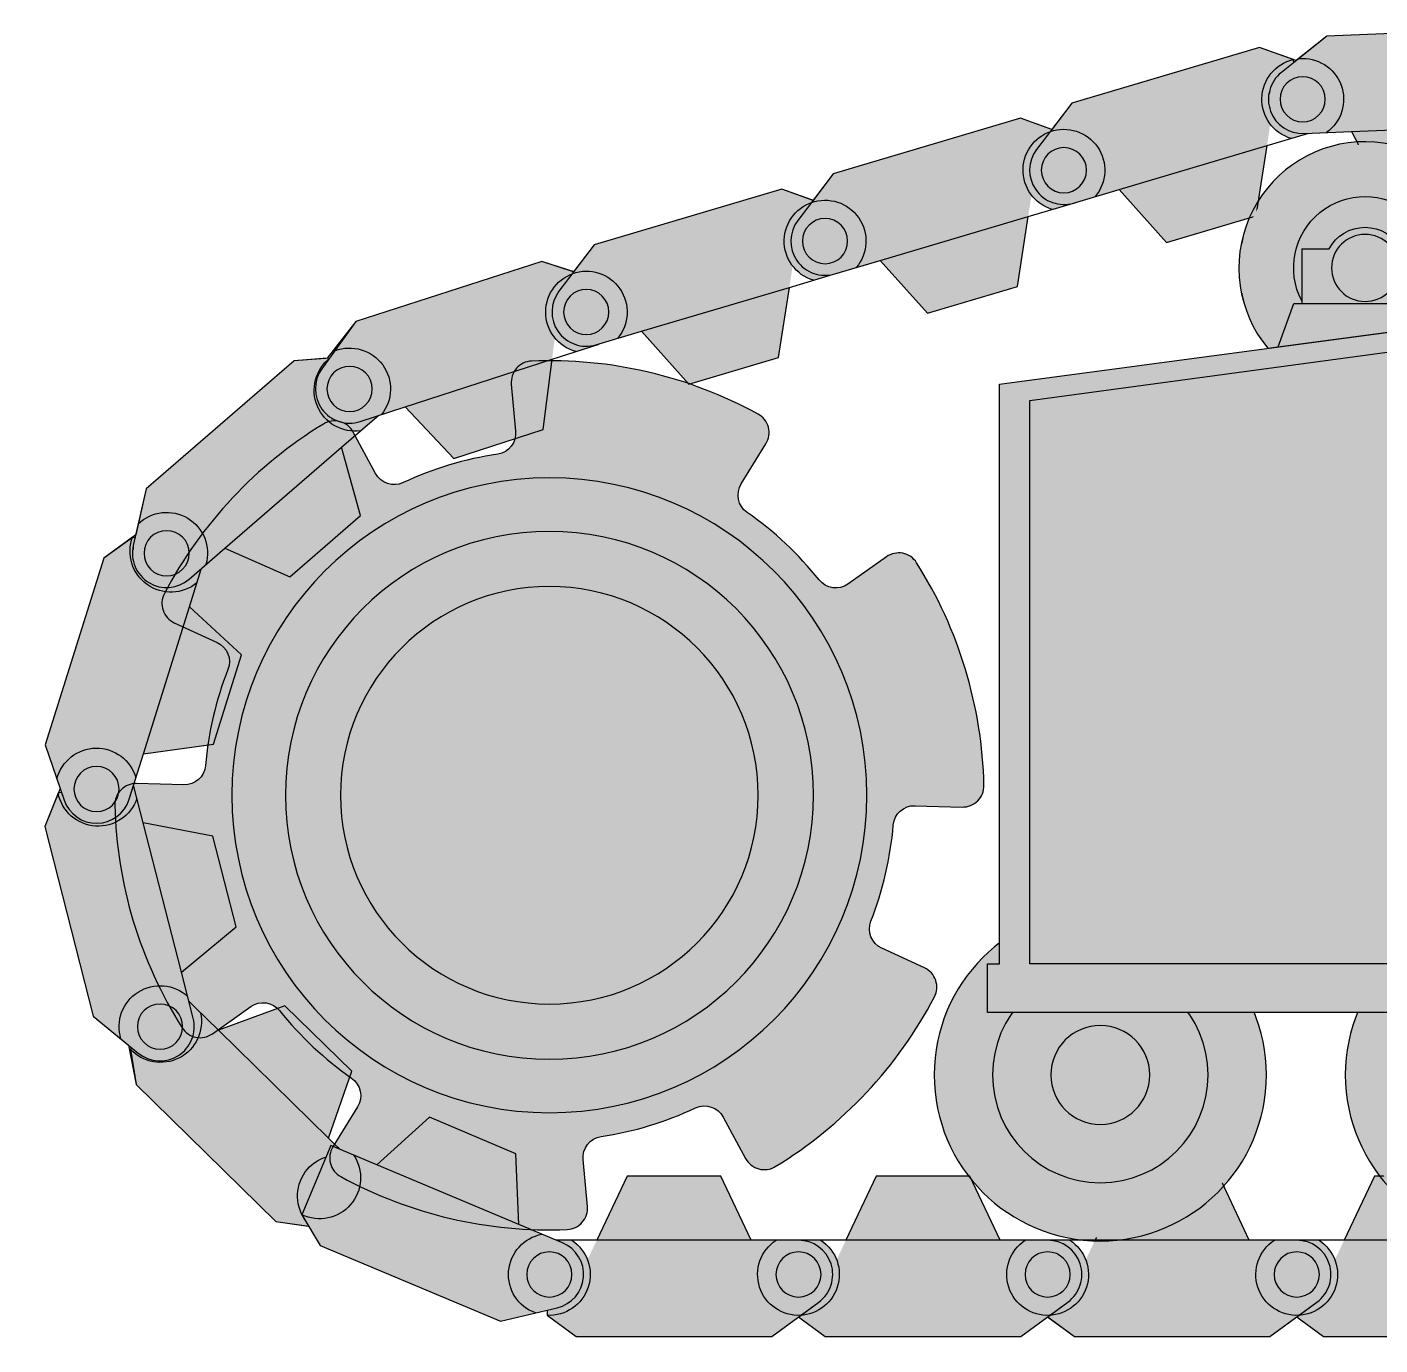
# Model space of a CAD drawing. Header units: millimetres. Extents: x -4144 to 24821, y -10508 to 12478.
# Drawn here: x -2204 to -674, y -530 to 962 of the extents above; entities that cross this region are included whole.
import ezdxf
from ezdxf.enums import TextEntityAlignment as Align

# ---------------------------------------------------------------- set-up
doc = ezdxf.new("R2010")
doc.units = ezdxf.units.MM
doc.set_wipeout_variables(frame=1)
doc.layers.add('Техника. Кран LR 1280', color=250, linetype='Continuous')
doc.layers.add('Техника. Кран LR 1280 Штрих', color=31, linetype='Continuous')
doc.styles.get("Standard").update_dxf_attribs({"font": 'arial.ttf'})

# ---------------------------------------------------------------- blocks, each defined once
blk = doc.blocks.new('BLOCK-20181117.15184104')
at = {"color": 0, "linetype": 'ByBlock', "lineweight": -2}
blk.add_wipeout([(251.64393808422437, -70.24174734763704), (30.35606191578013, -70.24174734763704), (-22.88762017563795, -31.266707726249365), (-22.88762017563795, -31.266707726249365), (-36.883996984470286, -11.8752236102045), (-36.83062430946947, 12.039737634907397), (-22.747832721461634, 31.368555526500643), (2.2453150450019166e-12, 38.74855054505849), (2.2453150450019166e-12, 38.74855054505849), (53.717670515006375, 38.74855054505849), (87.95309152282559, 111.33631027682816), (194.04690847717887, 111.33631027682816), (228.28232948499812, 38.74855054505849), (284.43911724191366, 38.74855054505849), (284.43911724191366, -46.23526701318491)], dxfattribs=at)
at = {"layer": 'Техника. Кран LR 1280 Штрих', "lineweight": -2}
h = blk.add_hatch(color=252, dxfattribs=at)
h.dxf.hatch_style = 1
h.paths.add_polyline_path([(25.34164634267654, 38.74855054505861), (0, 38.74855054505861), (-22.74783272146306, 31.36855552650195), (-36.83062430947029, 12.03973763490831), (-36.88399698447029, -11.87522361020456), (-22.88762017564295, -31.26670772624857), (-2.439117241912754, -46.23526701318406, 0.7661839499770542)])
h.paths.add_polyline_path([(-25.57162943335425, 0, -1), (25.57162943335425, 0, -1)], flags=16)
h.paths.add_polyline_path([(284.4391172419128, 38.74855054505861), (256.6583536573235, 38.74855054505861, 0.7661839499770546), (284.4391172419128, -46.23526701318406)])
h.paths.add_polyline_path([(194.0469084771757, 111.336310276829), (87.95309152282425, 111.336310276829), (53.71767051500501, 38.74855054505861), (228.282329484995, 38.74855054505861)])
h = blk.add_hatch(color=256, dxfattribs=at)
h.dxf.hatch_style = 1
h.set_gradient(color1=(91, 91, 91), color2=(214, 214, 214), rotation=90.00000000000003, tint=1)
h.paths.add_polyline_path([(53.71767051500501, 38.74855054505861), (25.34164634267594, 38.74855054505861, -0.7661839499770527), (-2.43911724191247, -46.23526701318407), (30.35606191577972, -70.24174734763619), (251.6439380842203, -70.24174734763619), (284.4391172419128, -46.23526701318407, -0.5426867853487354), (238.7561452116305, 16.54140960567262), (228.282329484995, 38.74855054505861)])
h = blk.add_hatch(color=256, dxfattribs=at)
h.dxf.hatch_style = 1
h.set_gradient(color1=(91, 91, 91), color2=(214, 214, 214), rotation=270, tint=1, name='SPHERICAL')
h.paths.add_polyline_path([(25.57162943335754, 0, 1), (-25.57162943335754, 0, 1)])
at = {"color": 0, "linetype": 'ByBlock', "lineweight": -2, "ltscale": 20, "transparency": 16777216}
blk.add_line((53.71767051500501, 38.74855054505861), (228.282329484995, 38.74855054505861), dxfattribs=at)
at = {"color": 0, "linetype": 'ByBlock', "lineweight": -2}
blk.add_lwpolyline([(284.4391172419128, -46.23526701318406), (251.6439380842203, -70.24174734763619), (30.35606191577972, -70.24174734763619), (-22.88762017564295, -31.26670772624857, -0.7251794779725914), (0, 38.74855054505861), (53.71767051500501, 38.74855054505861), (87.95309152282425, 111.336310276829), (194.0469084771757, 111.336310276829), (228.282329484995, 38.74855054505861), (284.4391172419128, 38.74855054505861)], format="xyb", close=True, dxfattribs=at)
at = {"color": 0, "linetype": 'ByBlock', "lineweight": -2, "ltscale": 20, "transparency": 16777216}
blk.add_circle((0, 0), 25.57162943335754, dxfattribs=at)
at = {"color": 0, "linetype": 'ByBlock', "lineweight": -2}
for centre, start, end in [((0, 0), 266.9801905621776, 56.81521624378775), ((282, 0), 123.1847837562123, 273.0198094378225)]:
    blk.add_arc(centre, 46.29955948710767, start, end, dxfattribs=at)
blk = doc.blocks.new('BLOCK-20181117.17503195')
at = {"layer": 'Техника. Кран LR 1280 Штрих', "lineweight": -2}
h = blk.add_hatch(color=256, dxfattribs=at)
h.dxf.hatch_style = 1
edge = h.paths.add_edge_path()
edge.add_arc((5.282441151166495e-12, 2.085016603814438e-10), 491.8831986044326, 74.06623558527963, 105.09929660582361, ccw=False)
edge.add_arc((128.4427316183509, 449.8952983198495), 24.01215359769024, -18.87560011004149, 74.06623558527963, ccw=False)
edge.add_line((151.1635888184862, 442.1270186846839), (133.9194695095805, 391.6909902767806))
edge.add_arc((156.6403267097405, 383.9227106415992), 24.01215359771871, 161.1243998899418, 247.8045582847153)
edge.add_arc((2.091837814077735e-11, -8.01492205937393e-12), 390.635696629588, 51.360973906392985, 67.80455828471969, ccw=False)
edge.add_arc((258.9109989067476, 323.8795059018809), 24.01215359772321, 231.3609739063899, 318.0411323011492)
edge.add_line((276.7670365980453, 307.8250536107684), (312.4049002883896, 347.4620979492036))
edge.add_arc((330.2609379796841, 331.4076456580939), 24.01215359771888, 45.09929660582378, 138.0411323011492, ccw=False)
edge.add_arc((1.836042429204099e-10, 9.978862181014847e-11), 491.8831986044323, 14.066235585279514, 45.099296605823724, ccw=False)
edge.add_arc((453.8421231973437, 113.7129806469665), 24.01215359769023, -78.87560011004098, 14.0662355852794, ccw=False)
edge.add_line((458.4750242896569, 90.15200129830805), (406.1740827679657, 79.8678324817584))
edge.add_arc((410.8069838602844, 56.30685313307204), 24.01215359771866, 101.1243998899591, 187.8045582847037)
edge.add_arc((-6.407390173990279e-10, 8.026468378830032e-12), 390.6356966302294, -8.639026093597693, 7.804558284703319, ccw=False)
edge.add_arc((409.9433793295548, -62.28374942150714), 24.01215359772321, 171.3609739064021, 258.0411323011493)
edge.add_line((404.9678346472549, -85.77475781865962), (457.1134538204424, -96.81953094188725))
edge.add_arc((452.1379091381434, -120.3105393390354), 24.01215359771881, -14.900703394176219, 78.04113230114928, ccw=False)
edge.add_arc((1.783178049663547e-10, -1.086846168618649e-10), 491.8831986044324, 314.0662355852796, 345.0992966058238, ccw=False)
edge.add_arc((325.3993915789935, -336.1823176728825), 24.01215359769027, 221.1243998899588, 314.06623558528, ccw=False)
edge.add_line((307.3114354711713, -351.9750173863756), (272.2546132583861, -311.8231577950218))
edge.add_arc((254.1666571505379, -327.6158575085284), 24.01215359771876, 41.12439988994225, 127.8045582847159)
edge.add_arc((-1.682565198279917e-11, -1.398348103975877e-11), 390.6356966295878, 291.36097390639316, 307.80455828471975, ccw=False)
edge.add_arc((151.032380422808, -386.1632553233885), 24.01215359772326, 111.3609739063898, 198.041132301149)
edge.add_line((128.2007980492103, -393.5998114294283), (144.7085535320532, -444.2816288910914))
edge.add_arc((121.8769711584598, -451.71818499713), 24.01215359771886, -74.90070339417628, 18.04113230114922, ccw=False)
edge.add_arc((-4.850786439192234e-12, -2.087858774757478e-10), 491.8831986044322, 254.0662355852796, 285.0992966058237, ccw=False)
edge.add_arc((-128.4427316183495, -449.8952983198495), 24.01215359769031, 161.1243998899588, 254.0662355852794, ccw=False)
edge.add_line((-151.1635888184849, -442.1270186846841), (-133.9194695095794, -391.6909902767808))
edge.add_arc((-156.6403267097393, -383.9227106415993), 24.01215359771871, 341.1243998899414, 427.8045582847155)
edge.add_arc((-2.106048668792937e-11, 8.981260180007666e-12), 390.6356966295884, 231.3609739063933, 247.80455828471992, ccw=False)
edge.add_arc((-258.9109989067467, -323.8795059018813), 24.0121535977232, 51.36097390638979, 138.0411323011491)
edge.add_line((-276.7670365980443, -307.8250536107687), (-312.4049002883887, -347.462097949204))
edge.add_arc((-330.2609379796831, -331.4076456580944), 24.01215359771884, 225.0992966058236, 318.0411323011493, ccw=False)
edge.add_arc((-1.82978965312941e-10, -9.958966984413564e-11), 491.8831986044325, 194.0662355852797, 225.0992966058238, ccw=False)
edge.add_arc((-453.8421231973429, -113.7129806469672), 24.0121535976903, 101.12439988995851, 194.0662355852795, ccw=False)
edge.add_line((-458.4750242896559, -90.15200129830862), (-406.1740827679653, -79.86783248175902))
edge.add_arc((-410.806983860277, -56.30685313307121), 24.01215359771874, 281.124399889942, 367.8045582847157)
edge.add_arc((-2.899014361901209e-12, 2.19877449580963e-11), 390.6356966295883, 171.3609739063932, 187.8045582847198, ccw=False)
edge.add_arc((-409.9433793295544, 62.28374942150718), 24.01215359772313, 351.3609739063899, 438.0411323011491)
edge.add_line((-404.9678346472544, 85.77475781865957), (-457.1134538204417, 96.81953094188736))
edge.add_arc((-452.1379091381427, 120.3105393390356), 24.01215359771881, 165.0992966058237, 258.04113230114933, ccw=False)
edge.add_arc((-1.776925273588859e-10, 1.090540990844602e-10), 491.8831986044323, 134.0662355852797, 165.0992966058238, ccw=False)
edge.add_arc((-325.3993915789931, 336.1823176728824), 24.01215359769035, 41.12439988995891, 134.0662355852797, ccw=False)
edge.add_line((-307.3114354711709, 351.9750173863756), (-272.2546132583857, 311.8231577950218))
edge.add_arc((-254.1666571505374, 327.6158575085283), 24.01215359771867, 221.1243998899421, 307.8045582847155)
edge.add_arc((1.77351466845721e-11, 1.330136001342908e-11), 390.6356966295886, 111.3609739063931, 127.8045582847198, ccw=False)
edge.add_arc((-151.0323804228068, 386.1632553233887), 24.01215359772326, 291.3609739063898, 378.0411323011489)
edge.add_line((-128.2007980492092, 393.5998114294285), (-144.7085535320521, 444.2816288910917))
edge.add_arc((-121.8769711584587, 451.7181849971303), 24.01215359771883, 105.09929660582361, 198.0411323011494, ccw=False)
at = {"color": 0, "linetype": 'ByBlock', "lineweight": -2}
blk.add_lwpolyline([(-128.1319608243393, 474.9013388956008, -0.1362409577314694), (135.0346903066304, 472.9848977328121, -0.4293333032431053), (151.1635888184862, 442.1270186846839), (133.9194695095805, 391.6909902767806, 0.3973427413978914), (147.5693244544789, 361.6898422147526, -0.07187204376334047), (243.9175275298178, 305.1237244873453, 0.3973427413978194), (276.7670365980453, 307.8250536107684), (312.4049002883896, 347.4620979492036, -0.4293333032431277), (347.2106433626634, 348.4162025583911, -0.1362409577314696), (477.1342821963153, 119.5489766687002, -0.4293333032431027), (458.4750242896569, 90.15200129830805), (406.1740827679657, 79.8678324817584, 0.3973427413977455), (387.0172538760069, 53.04613731049608, -0.07187204376322832), (386.2036604682733, -58.67691302544392, 0.3973427413977588), (404.9678346472549, -85.77475781865962), (457.1134538204424, -96.81953094188725, -0.4293333032431286), (475.3426041870034, -126.4851363372088, -0.1362409577314695), (342.0995918896858, -353.4359210641113, -0.4293333032431063), (307.3114354711713, -351.9750173863756), (272.2546132583861, -311.8231577950218, 0.3973427413978919), (239.4479294215223, -308.6437049042627, -0.0718720437633404), (142.2861329384571, -363.8006375127845, 0.3973427413978193), (128.2007980492103, -393.5998114294283), (144.7085535320532, -444.2816288910914, -0.4293333032431288), (128.1319608243405, -474.9013388956005, -0.1362409577314694), (-135.034690306629, -472.9848977328122, -0.4293333032431036), (-151.1635888184849, -442.1270186846841), (-133.9194695095794, -391.6909902767808, 0.3973427413978943), (-147.5693244544777, -361.6898422147526, -0.07187204376334039), (-243.9175275298169, -305.1237244873457, 0.3973427413978193), (-276.7670365980443, -307.8250536107687), (-312.4049002883887, -347.462097949204, -0.4293333032431296), (-347.2106433626625, -348.4162025583914, -0.1362409577314694), (-477.1342821963146, -119.5489766687009, -0.4293333032431056), (-458.4750242896559, -90.15200129830862), (-406.1740827679653, -79.86783248175902, 0.3973427413978916), (-387.017253876, -53.04613731049028, -0.07187204376334047), (-386.2036604682737, 58.67691302543892, 0.3973427413978194), (-404.9678346472544, 85.77475781865957), (-457.1134538204417, 96.81953094188736, -0.4293333032431295), (-475.3426041870027, 126.485136337209, -0.1362409577314694), (-342.0995918896854, 353.4359210641114, -0.4293333032431046), (-307.3114354711709, 351.9750173863756), (-272.2546132583857, 311.8231577950218, 0.3973427413978916), (-239.4479294215221, 308.6437049042625, -0.07187204376334091), (-142.2861329384559, 363.8006375127848, 0.3973427413978189), (-128.2007980492092, 393.5998114294285), (-144.7085535320521, 444.2816288910917, -0.4293333032431303)], format="xyb", close=True, dxfattribs=at)
at = {"color": 0, "linetype": 'ByBlock', "lineweight": -2, "ltscale": 20, "transparency": 16777216}
for radius in [359.2511681759599, 298.7433683511783, 236.300761015366]:
    blk.add_circle((0, 0), radius, dxfattribs=at)
blk = doc.blocks.new('BLOCK-20181117.118010893')
at = {"color": 0, "linetype": 'ByBlock', "lineweight": -2}
blk.add_wipeout([(172.11237614303275, 134.07480107783954), (127.2897428600246, 196.85281550919018), (61.024731785132815, 236.33820340915082), (-15.520097004719062, 245.87952071328453), (-89.45051417062868, 223.86950099406414), (-148.31269665062138, 174.01580480152546), (-182.19111530596106, 104.71645199228618), (-185.3788385687348, 27.6451475348822), (-157.33888392204386, -44.21519266593657), (-102.79467437934183, -98.75945685317913), (-30.934362270077635, -126.79948349234309), (46.136945380872994, -123.61183744260495), (115.43633213079661, -89.73348821407251), (165.29008729373675, -30.8713556794836), (187.30018107931696, 43.05903943589408), (187.94211094893427, 58.57932408523595)], dxfattribs=at)
at = {"layer": 'Техника. Кран LR 1280 Штрих', "lineweight": -2}
h = blk.add_hatch(color=253, dxfattribs=at)
h.dxf.hatch_style = 1
edge = h.paths.add_edge_path()
edge.add_arc((0, 58.57932408523601), 187.9421109489342, 0, 360)
at = {"color": 0, "linetype": 'ByBlock', "lineweight": -2}
for radius in [187.9421109489342, 122.0056045605368]:
    blk.add_circle((0, 58.57932408523601), radius, dxfattribs=at)
at = {"color": 0, "linetype": 'ByBlock', "lineweight": -2, "ltscale": 20, "transparency": 16777216}
blk.add_circle((0, 58.57932408523601), 55.98202072256883, dxfattribs=at)
blk = doc.blocks.new('BLOCK-20181117.118334618')
at = {"color": 0, "linetype": 'ByBlock', "lineweight": -2}
blk.add_wipeout([(3113.6554292434334, -445.7799637397102), (3099.852386319091, -438.97564680517826), (-3826.942253038023, -438.97564680517826), (-3826.942253038023, -384.15229321834295), (-3813.3336191689546, -384.15229321834295), (-3813.3336191689546, 272.1429414442655), (-2513.514675617402, 445.779963739712), (1721.4921844374746, 445.779963739712), (1728.296501372011, 438.78123774990763), (3826.942253038025, -10.30367992943502), (3823.4428900431208, -30.911039788311427), (3823.4428900431208, -445.7799637397102)], dxfattribs=at)
at = {"layer": 'Техника. Кран LR 1280 Штрих', "lineweight": -2}
h = blk.add_hatch(color=256, dxfattribs=at)
h.dxf.hatch_style = 1
h.paths.add_polyline_path([(3823.442890043123, -445.7799637397111), (3113.655429243438, -445.7799637397111), (3099.852386319093, -438.9756468051783), (-3826.942253038025, -438.9756468051783), (-3826.942253038025, -384.1522932183434), (-3813.333619168952, -384.1522932183434), (-3813.333619168952, 272.1429414442682), (-2513.5146756174, 445.7799637397111), (1721.492184437477, 445.7799637397111), (1728.29650137201, 438.7812377499067), (3826.942253038025, -10.30367992943502), (3823.442890043123, -30.91103978831234)])
at = {"color": 0, "linetype": 'ByBlock', "lineweight": -2, "ltscale": 20, "transparency": 16777216}
for points in [[(3823.442890043123, -445.7799637397111), (3113.655429243438, -445.7799637397111), (3099.852386319093, -438.9756468051783), (-3826.942253038025, -438.9756468051783), (-3826.942253038025, -384.1522932183434), (-3813.333619168952, -384.1522932183434), (-3813.333619168952, 272.1429414442682), (-2513.5146756174, 445.7799637397111), (1721.492184437477, 445.7799637397111), (1728.29650137201, 438.7812377499067), (3826.942253038025, -10.30367992943502), (3823.442890043123, -30.91103978831234), (3823.442890043123, -445.7799637397111)], [(3823.442890043123, -384.1522932183434), (-3778.92321638573, -384.1522932183434), (-3778.92321638573, 253.7038171305394), (-2510.209721677769, 425.1726038808338), (1724.693436472182, 425.1726038808338), (3823.442890043123, -30.91103978831234)]]:
    blk.add_lwpolyline(points, dxfattribs=at)
blk = doc.blocks.new('BLOCK-20181117.11843043')
at = {"color": 0, "linetype": 'ByBlock', "lineweight": -2, "ltscale": 20, "transparency": 16777216, "rotation": 44.44616780143793}
blk.add_blockref('BLOCK-20181117.15184104', (4163.626756128513, 159.0935863029008), dxfattribs=at)
at = {"color": 0, "linetype": 'ByBlock', "lineweight": -2, "ltscale": 20, "transparency": 16777216, "rotation": 75.6401916457893}
blk.add_blockref('BLOCK-20181117.15184104', (4365.475063554521, 350.7739639839192), dxfattribs=at)
at = {"color": 0, "linetype": 'ByBlock', "lineweight": -2, "ltscale": 20, "transparency": 16777216, "rotation": 107.3834806715298}
blk.add_blockref('BLOCK-20181117.15184104', (4437.353691993689, 619.6932254219646), dxfattribs=at)
at = {"color": 0, "linetype": 'ByBlock', "lineweight": -2, "ltscale": 20, "transparency": 16777216, "rotation": 139.1443766037851}
blk.add_blockref('BLOCK-20181117.15184104', (4358.058305764796, 886.5196636200762), dxfattribs=at)
at = {"color": 0, "linetype": 'ByBlock', "lineweight": -2, "ltscale": 20, "transparency": 16777216, "rotation": 162.0382530618371}
blk.add_blockref('BLOCK-20181117.15184104', (4150.981198572961, 1072.538958521821), dxfattribs=at)
at = {"color": 0, "linetype": 'ByBlock', "lineweight": -2, "ltscale": 20, "transparency": 16777216}
blk.add_point((4170.844394774678, 1038.582301978016), dxfattribs=at)
at = {"color": 0, "linetype": 'ByBlock', "lineweight": -2, "ltscale": 20, "transparency": 16777216, "rotation": 163.4594777472612}
blk.add_blockref('BLOCK-20181117.15184104', (3883.193796780477, 1159.609271092584), dxfattribs=at)
blk.add_blockref('BLOCK-20181117.15184104', (3612.959206065651, 1239.864339351178), dxfattribs=at)
blk.add_blockref('BLOCK-20181117.15184104', (3342.724615350824, 1320.119407609773), dxfattribs=at)
at = {"color": 0, "linetype": 'ByBlock', "lineweight": -2, "ltscale": 20, "transparency": 16777216, "rotation": 177.6649686787708}
blk.add_blockref('BLOCK-20181117.15184104', (3072.490024636005, 1400.374475868367), dxfattribs=at)
at = {"color": 0, "linetype": 'ByBlock', "lineweight": -2}
blk.add_lwpolyline([(2823.916872480098, 1480.810554043908), (3045.021006973759, 1471.794687532536), (3079.677171219424, 1444.188776119128), (3121.491410717732, 1459.095822201448), (3333.622090556448, 1396.096625299362), (3356.3582894258, 1366.202295754265), (3391.726001432558, 1378.840753942854), (3603.856681271267, 1315.841557040768), (3626.592880140619, 1285.94722749567), (3661.960592147385, 1298.585685684259), (3874.091271986093, 1235.586488782174), (3897.592717929227, 1205.20239555547), (3933.263015226796, 1216.959757873671), (4143.765899421523, 1148.718568809869), (4176.239458175412, 1107.307381371289), (4213.673812426416, 1104.261925775139), (4381.047188084558, 959.5053119022687), (4393.046978037441, 907.2781466883043), (4429.204687056976, 880.8295276924964), (4495.317904641539, 669.6486417208789), (4478.521213957698, 620.3682180177748), (4495.932584821632, 577.1352013675005), (4441.050892868814, 362.7609397885089), (4401.179685626914, 329.9688530986487), (4392.463544377009, 285.1582482391423), (4234.484210368326, 130.2038866828598), (4197.14753112624, 124.7959315299249), (4184.096684660683, 103.060986406861), (3980.11826592077, 17.2639653192582), (3928.064541543703, 29.65731632073403), (3894.646733556598, 0), (3673.35885738815, 0), (3643.052795472366, 22.18441545623682), (3612.746733556589, 0), (3391.458857388141, 0), (3361.152795472364, 22.18441545623682), (3330.84673355658, 0), (3109.55885738814, 0), (3079.252795472363, 22.18441545623136), (3048.946733556586, 0), (2827.658857388145, 0)], dxfattribs=at)
at = {"color": 0, "linetype": 'ByBlock', "lineweight": -2, "ltscale": 20, "transparency": 16777216}
blk.add_blockref('BLOCK-20181117.15184104', (2797.302795472366, 70.24174734763619), dxfattribs=at)
at = {"color": 0, "linetype": 'ByBlock', "lineweight": -2}
blk.add_wipeout([(-3151.050628911585, 1109.789873661648), (-3185.342637461434, 1167.490232446802), (-3189.482496932913, 1234.4837755526482), (-3162.5554362353137, 1295.9671607595988), (-3110.511439143109, 1338.3546072618942), (-3044.8504960093064, 1352.2799008350312), (-2980.0814888336968, 1334.6660152953705), (-2930.516211469735, 1289.4050328253447), (-2926.034539647336, 1282.3221285770346), (-2074.6362333398656, 1282.3221285770346), (-2074.6362333398656, 1299.6245344962817), (-1988.90183996472, 1350.9485250882071), (1985.4024769698183, 1350.9485250882071), (2077.9411872795017, 1299.6245344962817), (2077.9411872795017, 1282.3221285770346), (2879.0320015512525, 1282.322128577036), (2879.0320015512525, 1282.322128577036), (2925.8562305475584, 1330.4133422570821), (2989.4801700093617, 1351.7971581391757), (3055.845047918538, 1341.748464969488), (3110.2864361301486, 1302.4876893287642), (3140.774600684119, 1242.6901552955915), (3140.572672434326, 1175.5691267032025), (3111.8995252003274, 1118.5218360031295), (2115.6565440023514, 1251.605497843987), (-2119.350316052525, 1251.605497843987), (-2126.1546329870625, 1244.6067718541826), (-3184.346790500664, 1018.1663935441852)], dxfattribs=at)
at = {"layer": 'Техника. Кран LR 1280 Штрих', "lineweight": -2}
h = blk.add_hatch(color=253, dxfattribs=at)
h.dxf.hatch_style = 1
edge = h.paths.add_edge_path()
edge.add_arc((-3048.887013518424, 1209.547177097791), 142.7897891974528, 30.641515138044497, 224.3172327366023, ccw=False)
edge.add_line((-2926.034539647335, 1282.322128577034), (-2074.636233339865, 1282.322128577034))
edge.add_line((-2074.636233339865, 1282.322128577034), (-2074.636233339865, 1299.624534496281))
edge.add_line((-2074.636233339865, 1299.624534496281), (-1988.901839964718, 1350.948525088206))
edge.add_line((-1988.901839964718, 1350.948525088206), (1985.402476969815, 1350.948525088206))
edge.add_line((1985.402476969815, 1350.948525088206), (2077.941187279503, 1299.624534496281))
edge.add_line((2077.941187279503, 1299.624534496281), (2077.941187279503, 1282.322128577034))
edge.add_line((2077.941187279503, 1282.322128577034), (2879.032001551248, 1282.322128577034))
edge.add_arc((3001.884475422339, 1209.547177097791), 142.789789197454, -39.604012106766675, 149.3584848619559, ccw=False)
edge.add_line((3111.89952520033, 1118.521836003129), (2115.656544002348, 1251.605497843986))
edge.add_line((2115.656544002348, 1251.605497843986), (-2119.350316052529, 1251.605497843986))
edge.add_line((-2119.350316052529, 1251.605497843986), (-2126.154632987062, 1244.606771854182))
edge.add_line((-2126.154632987062, 1244.606771854182), (-3184.346790500662, 1018.166393544185))
edge.add_line((-3184.346790500662, 1018.166393544185), (-3151.050628911587, 1109.789873661647))
at = {"color": 0, "linetype": 'ByBlock', "lineweight": -2, "ltscale": 20, "transparency": 16777216}
for p, q in [((3073.554412609519, 1230.998137985109), (3073.554412609519, 1169.17605840847)), ((3082.467028832769, 1169.17605840847), (2921.301922011909, 1169.17605840847)), ((3100.312376521433, 1120.069711577245), (3082.467028832769, 1169.17605840847))]:
    blk.add_line(p, q, dxfattribs=at)
at = {"color": 0, "linetype": 'ByBlock', "lineweight": -2}
blk.add_lwpolyline([(-3151.050628911587, 1109.789873661647, -1.12707689131897), (-2926.034539647335, 1282.322128577034), (-2074.636233339865, 1282.322128577034), (-2074.636233339865, 1299.624534496281), (-1988.901839964718, 1350.948525088206), (1985.402476969815, 1350.948525088206), (2077.941187279503, 1299.624534496281), (2077.941187279503, 1282.322128577034), (2879.032001551248, 1282.322128577034, -1.081438828539655), (3111.89952520033, 1118.521836003129), (2115.656544002348, 1251.605497843986), (-2119.350316052529, 1251.605497843986), (-2126.154632987062, 1244.606771854182), (-3184.346790500662, 1018.166393544185)], format="xyb", close=True, dxfattribs=at)
at = {"color": 0, "linetype": 'ByBlock', "lineweight": -2, "ltscale": 20, "transparency": 16777216}
blk.add_lwpolyline([(3073.554412609519, 1230.998137985109), (3042.509499597247, 1230.998137985109)], dxfattribs=at)
blk.add_circle((3001.884475422339, 1209.547177097791), 37.92529518356415, dxfattribs=at)
for radius, start, end in [(80.83547692137282, 332.4509095904758, 207.5490904095242), (45.94057370343705, 27.83509960488084, 152.1649003951192)]:
    blk.add_arc((3001.884475422339, 1209.547177097791), radius, start, end, dxfattribs=at)
at = {"color": 0, "linetype": 'ByBlock', "lineweight": -2}
blk.add_blockref('BLOCK-20181117.118010893', (2836.296487264553, 237.4871004353827), dxfattribs=at)
at = {"color": 0, "linetype": 'ByBlock', "lineweight": -2, "ltscale": 20, "transparency": 16777216}
blk.add_blockref('BLOCK-20181117.15184104', (3079.20279547236, 70.24174734763619), dxfattribs=at)
blk.add_blockref('BLOCK-20181117.15184104', (3361.102795472361, 70.24174734763619), dxfattribs=at)
blk.add_blockref('BLOCK-20181117.15184104', (3643.00279547237, 70.24174734763619), dxfattribs=at)
at = {"color": 0, "linetype": 'ByBlock', "lineweight": -2, "ltscale": 20, "transparency": 16777216, "rotation": 22.81250470459958}
blk.add_blockref('BLOCK-20181117.15184104', (3924.902795472379, 70.24174734763619), dxfattribs=at)
at = {"color": 0, "linetype": 'ByBlock', "lineweight": -2, "ltscale": 20, "transparency": 16777216, "rotation": 13.58558627584629}
blk.add_blockref('BLOCK-20181117.17503195', (3924.902795472364, 612.5989562916584), dxfattribs=at)
at = {"color": 0, "linetype": 'ByBlock', "lineweight": -2}
blk.add_blockref('BLOCK-20181117.118010893', (3301.482931898761, 237.4871004353827), dxfattribs=at)
at = {"color": 0, "linetype": 'ByBlock', "lineweight": -2, "xscale": -1}
blk.add_blockref('BLOCK-20181117.118334618', (-397.8581316150521, 805.825534104275), dxfattribs=at)
blk = doc.blocks.new('*U102')
at = {"color": 0, "linetype": 'ByBlock', "lineweight": -2, "ltscale": 20, "transparency": 16777216, "xscale": -1}
blk.add_blockref('BLOCK-20181117.11843043', (0, 0), dxfattribs=at)
at = {"layer": 'Техника. Кран LR 1280', "lineweight": -2}
for tag, height, p in [('МАРКА', 250, (-3740.851708006118, 3018.110567181704)), ('МОДЕЛЬ', 200, (-3740.851708006118, 2608.460380315968)), ('СТРЕЛА', 50, (21700.09720452765, -2028.365654193055)), ('ВЫЛЕТ', 50, (21700.09720452765, -2127.006201579572))]:
    blk.add_attdef(tag, text='', height=height, dxfattribs=at).set_placement(p, align=Align.MIDDLE)

msp = doc.modelspace()

# ---------------------------------------------------------------- block references
at = {"layer": 'Техника. Кран LR 1280', "linetype": 'Continuous'}
msp.add_blockref('*U102', (2311.505347885876, -520.5115478210173), dxfattribs=at)

doc.saveas('drawing.dxf')
